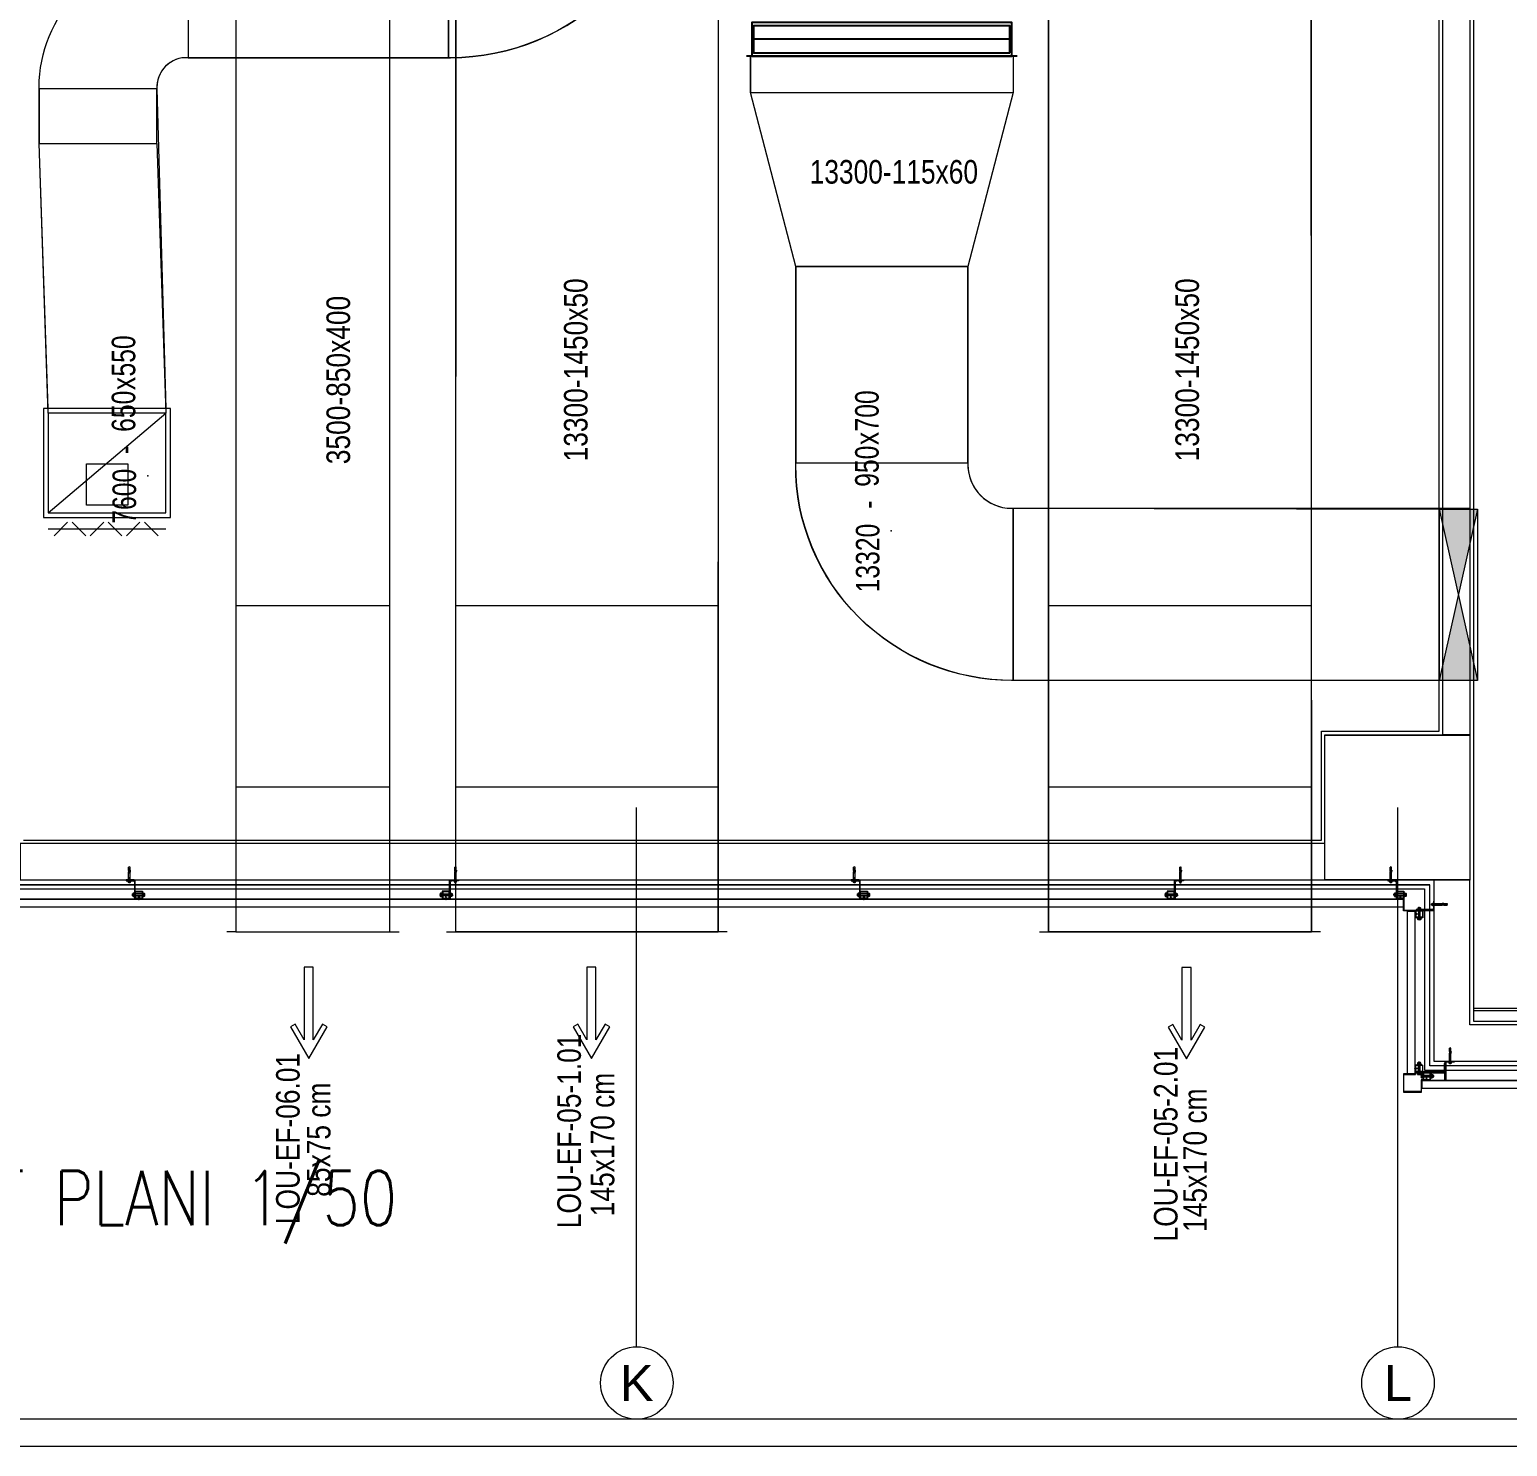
# Model space of a CAD drawing. Extents: x -3709 to 34975, y -230 to 8245.
# Drawn here: x 24681 to 25497, y 0 to 782 of the extents above; entities that cross this region are included whole.
import ezdxf
from ezdxf.enums import TextEntityAlignment as Align

# ---------------------------------------------------------------- set-up
doc = ezdxf.new("R2010")
doc.units = 0
doc.layers.get('0').update_dxf_attribs({"color": 9, "lineweight": 9})
for name, color, linetype, lineweight in [('00', 9, 'Continuous', 9), ('01', 9, 'Continuous', 9), ('06D', 9, 'Continuous', 9), ('10', 9, 'Continuous', 9), ('10A', 9, 'Continuous', 9), ('11', 9, 'Continuous', 9), ('14', 9, 'Continuous', 9), ('24', 9, 'Continuous', 9), ('33', 9, 'BATTING', 9), ('40', 9, 'Continuous', 9), ('40A', 9, 'Continuous', 9), ('E-YAZI', 7, 'Continuous', 30)]:
    doc.layers.add(name, color=color, linetype=linetype, lineweight=lineweight)
doc.styles.add('Arial', font='arial.ttf', dxfattribs={"height": 2.5})
doc.styles.add('DEBI-BLOCK', font='arial.ttf', dxfattribs={"width": 0.8})
doc.styles.add('E-YAZI', font='txttw.shx')
doc.styles.add('Y200-ARIAL', font='arial.ttf', dxfattribs={"width": 0.8})
doc.linetypes.add('BATTING', pattern='A,0.0001,-0.1,[134,ltypeshp.shx,S=0.1,R=0,X=-0.1,Y=0],-0.2,[134,ltypeshp.shx,S=0.1,R=180,X=0.1,Y=0],-0.1', length=0.4001)

# ---------------------------------------------------------------- blocks, each defined once
blk = doc.blocks.new('p-kolon-80x80-vw')
at = {"layer": '01'}
blk.add_lwpolyline([(-40, -40), (-40, 40), (40, 40), (40, -40)], close=True, dxfattribs=at)
blk = doc.blocks.new('cxvxv')
for p, q in [((-21988.4, 8560.98, 0), (-21988.4, 8560.32, 0)), ((-21988.4, 8560.32, 0), (-21986.64, 8560.32, 0)), ((-21988.4, 8555.4, 0), (-21986.64, 8555.4, 0)), ((-21988.4, 8554.74, 0), (-21988.4, 8555.4, 0)), ((-21986.86, 8561.07, 0), (-21988.18, 8561.07, 0)), ((-21986.86, 8554.65, 0), (-21988.17, 8554.65, 0)), ((-21988.02, 8561.25, 0), (-21987.03, 8561.3, 0)), ((-21988.02, 8561.25, 0), (-21988, 8561.26, 0)), ((-21988, 8561.23, 0), (-21988.02, 8561.25, 0)), ((-21988.02, 8561.13, 0), (-21987.03, 8561.19, 0)), ((-21988.02, 8561.13, 0), (-21988, 8561.14, 0)), ((-21988, 8561.11, 0), (-21988.02, 8561.13, 0)), ((-21988.02, 8560.32, 0), (-21987.02, 8560.32, 0)), ((-21988.02, 8560.28, 0), (-21988.02, 8560.32, 0)), ((-21988.02, 8560.11, 0), (-21988.02, 8555.61, 0)), ((-21988.02, 8555.44, 0), (-21988.02, 8555.4, 0)), ((-21988.02, 8555.4, 0), (-21987.02, 8555.4, 0)), ((-21988, 8561.3, 0), (-21987.94, 8561.35, 0)), ((-21988, 8561.26, 0), (-21988, 8561.3, 0)), ((-21988, 8561.14, 0), (-21988, 8561.23, 0)), ((-21988, 8561.07, 0), (-21988, 8561.11, 0)), ((-21987.96, 8560.98, 0), (-21987.96, 8560.32, 0)), ((-21987.96, 8554.74, 0), (-21987.96, 8555.4, 0)), ((-21987.54, 8561.35, 0), (-21987.94, 8561.35, 0)), ((-21987.7, 8561.05, 0), (-21987.7, 8561.08, 0)), ((-21987.7, 8561.07, 0), (-21987.7, 8561.07, 0)), ((-21987.54, 8561.35, 0), (-21987.1, 8561.35, 0)), ((-21987.03, 8561.3, 0), (-21987.1, 8561.35, 0)), ((-21987.08, 8560.64, 0), (-21987.08, 8560.98, 0)), ((-21987.08, 8560.64, 0), (-21987.08, 8560.32, 0)), ((-21987.08, 8555.08, 0), (-21987.08, 8555.4, 0)), ((-21987.08, 8555.08, 0), (-21987.08, 8554.74, 0)), ((-21987.06, 8560.32, 0), (-21987.06, 8560.28, 0)), ((-21987.06, 8555.61, 0), (-21987.06, 8560.11, 0)), ((-21987.06, 8555.4, 0), (-21987.06, 8555.44, 0)), ((-21987.05, 8561.32, 0), (-21987.03, 8561.3, 0)), ((-21987.03, 8561.3, 0), (-21987.05, 8561.28, 0)), ((-21987.03, 8561.3, 0), (-21987.05, 8561.29, 0)), ((-21987.05, 8561.28, 0), (-21987.05, 8561.2, 0)), ((-21987.05, 8561.2, 0), (-21987.03, 8561.19, 0)), ((-21987.03, 8561.19, 0), (-21987.05, 8561.17, 0)), ((-21987.05, 8561.17, 0), (-21987.05, 8561.08, 0)), ((-21987.05, 8561.08, 0), (-21987.03, 8561.07, 0)), ((-21987.02, 8560.32, 0), (-21987.02, 8560.28, 0)), ((-21987.02, 8555.61, 0), (-21987.02, 8560.11, 0)), ((-21987.02, 8555.4, 0), (-21987.02, 8555.44, 0)), ((-21986.64, 8560.32, 0), (-21986.64, 8560.98, 0)), ((-21986.64, 8555.4, 0), (-21986.64, 8554.74, 0))]:
    blk.add_line(p, q)
at = {"elevation": 0}
for points in [[(-21986.3, 8560.11), (-21988.7, 8560.11), (-21988.7, 8560.28), (-21986.3, 8560.28)], [(-21986.3, 8555.61), (-21988.7, 8555.61), (-21988.7, 8555.44), (-21986.3, 8555.44)]]:
    blk.add_lwpolyline(points, close=True, dxfattribs=at)
for points in [[(-21987.98, 8560.28), (-21987.98, 8560.32)], [(-21987.98, 8560.11), (-21987.98, 8555.61)], [(-21987.98, 8555.44), (-21987.98, 8555.4)]]:
    blk.add_lwpolyline(points, dxfattribs=at)
for centre, radius, start, end in [((-21988.18, 8560.75, 0), 0.315, 45.8497, 134.1503), ((-21988.18, 8554.97, 0), 0.315, 225.8497, 314.1503), ((-21987.52, 8559.95, 0), 1.12, 66.87008, 113.12992), ((-21987.52, 8559.95, 0), 1.12, 66.87008, 113.12992), ((-21987.52, 8555.77, 0), 1.12, 246.87008, 293.12992), ((-21987.52, 8555.77, 0), 1.12, 246.87008, 293.12992), ((-21986.86, 8560.76, 0), 0.313, 45.44896, 134.55104), ((-21986.86, 8554.96, 0), 0.313, 225.44896, 314.55104)]:
    blk.add_arc(centre, radius, start, end)
blk = doc.blocks.new('VIDA')
for p, q in [((-18072, 6523.9), (-18071.9, 6524)), ((-18071.9, 6523.8), (-18072, 6523.9)), ((-18071.9, 6524), (-18070.1, 6524.7)), ((-18069.6, 6522.9), (-18071.9, 6523.8)), ((-18069.7, 6524.9), (-18070.6, 6523.2)), ((-18070.6, 6523.2), (-18070.1, 6524.7)), ((-18070.1, 6524.7), (-18069.9, 6525.1)), ((-18069.9, 6525.1), (-18070.1, 6524.1)), ((-18070.1, 6524.1), (-18070, 6524.3)), ((-18070, 6524.3), (-18069.8, 6525.1)), ((-18069.9, 6525.1), (-18069.8, 6525.1)), ((-18069.8, 6525.1), (-18069.7, 6524.9)), ((-18069.7, 6524.9), (-18069.3, 6525)), ((-18069.6, 6522.8), (-18069.1, 6525)), ((-18068.9, 6525.3), (-18069.4, 6522.4)), ((-18069.3, 6522.4), (-18068.9, 6525.3)), ((-18069.3, 6525), (-18069.1, 6525)), ((-18069.1, 6525), (-18068.9, 6525.3)), ((-18068.9, 6525.3), (-18068.9, 6525.3)), ((-18068.9, 6525.3), (-18068.7, 6525)), ((-18068.7, 6522.8), (-18068.2, 6525)), ((-18068.7, 6525), (-18068.2, 6525)), ((-18068, 6525.3), (-18068.5, 6522.4)), ((-18068.4, 6522.4), (-18067.9, 6525.3)), ((-18068.2, 6525), (-18068, 6525.3)), ((-18067.7, 6525), (-18068.2, 6522.8)), ((-18067.9, 6525.3), (-18068, 6525.3)), ((-18067.9, 6525.3), (-18067.7, 6525)), ((-18067.7, 6522.8), (-18067.2, 6525)), ((-18067.7, 6525), (-18067.2, 6525)), ((-18067, 6525.3), (-18067.5, 6522.4)), ((-18067.4, 6522.4), (-18066.9, 6525.3)), ((-18067.2, 6525), (-18067, 6525.3)), ((-18066.7, 6525), (-18067.2, 6522.8)), ((-18066.9, 6525.3), (-18067, 6525.3)), ((-18066.9, 6525.3), (-18066.7, 6525)), ((-18066.3, 6525), (-18066.7, 6525)), ((-18066.7, 6522.8), (-18066.3, 6525)), ((-18066.1, 6525.3), (-18066.5, 6522.4)), ((-18066.5, 6522.4), (-18066, 6525.3)), ((-18066.3, 6525), (-18066.1, 6525.3)), ((-18065.8, 6525), (-18066.3, 6522.8)), ((-18066, 6525.3), (-18066.1, 6525.3)), ((-18066, 6525.3), (-18065.8, 6525)), ((-18065.8, 6522.8), (-18065.3, 6525)), ((-18065.8, 6525), (-18065.3, 6525)), ((-18065.1, 6525.3), (-18065.6, 6522.4)), ((-18065.5, 6522.4), (-18065, 6525.3)), ((-18065.3, 6525), (-18065.1, 6525.3)), ((-18064.8, 6525), (-18065.3, 6522.8)), ((-18065.1, 6525.3), (-18065, 6525.3)), ((-18065, 6525.3), (-18064.8, 6525)), ((-18064.8, 6525), (-18064.3, 6525)), ((-18064.8, 6522.8), (-18064.3, 6525)), ((-18064.1, 6525.3), (-18064.6, 6522.4)), ((-18064.5, 6522.4), (-18064, 6525.3)), ((-18064.3, 6525), (-18064.1, 6525.3)), ((-18063.8, 6525), (-18064.3, 6522.8)), ((-18064, 6525.3), (-18064.1, 6525.3)), ((-18064, 6525.3), (-18063.8, 6525)), ((-18063.8, 6522.8), (-18062, 6525)), ((-18062, 6525), (-18063.8, 6525)), ((-18063.6, 6522.4), (-18061.7, 6525.3)), ((-18061.8, 6525.3), (-18063.6, 6522.4)), ((-18061.5, 6525), (-18063.4, 6522.8)), ((-18061.7, 6525.3), (-18063.2, 6525.3)), ((-18062.6, 6522.4), (-18062.1, 6525.3)), ((-18062.4, 6525), (-18062.2, 6525.3)), ((-18061.5, 6525), (-18062.4, 6525)), ((-18061.5, 6522.8), (-18062.4, 6525)), ((-18061.9, 6525), (-18062.4, 6522.8)), ((-18062.2, 6525.3), (-18062.1, 6525.3)), ((-18062.2, 6525.3), (-18061.3, 6522.4)), ((-18062.1, 6525.3), (-18061.9, 6525)), ((-18062, 6525), (-18061.8, 6525.3)), ((-18061.9, 6525), (-18061.4, 6525)), ((-18061.9, 6522.8), (-18061.4, 6525)), ((-18061.2, 6525.3), (-18061.7, 6522.4)), ((-18061.7, 6525.3), (-18061.5, 6525)), ((-18061.6, 6522.4), (-18061.2, 6525.3)), ((-18061.4, 6525), (-18061.2, 6525.3)), ((-18061, 6525), (-18061.4, 6522.8)), ((-18061.2, 6525.3), (-18061, 6525)), ((-18061.2, 6525.3), (-18061.2, 6525.3)), ((-18061, 6525), (-18060.5, 6525)), ((-18060.9, 6522.8), (-18060.5, 6525)), ((-18060.7, 6522.4), (-18060.2, 6525.3)), ((-18060.3, 6525.3), (-18060.7, 6522.4)), ((-18060.5, 6525), (-18060.3, 6525.3)), ((-18060, 6525), (-18060.5, 6522.8)), ((-18060.3, 6525.3), (-18060.2, 6525.3)), ((-18060.2, 6525.3), (-18060, 6525)), ((-18060, 6525), (-18059.5, 6525)), ((-18060, 6522.8), (-18059.5, 6525)), ((-18059.3, 6525.3), (-18059.8, 6522.4)), ((-18059.7, 6522.4), (-18059.2, 6525.3)), ((-18059.5, 6525), (-18059.3, 6525.3)), ((-18059.2, 6524), (-18059.5, 6522.8)), ((-18059.3, 6525.3), (-18059.2, 6525.3)), ((-18058.1, 6526.6), (-18059.2, 6526.6)), ((-18059.2, 6521.2), (-18059.2, 6526.6)), ((-18069.6, 6522.8), (-18069.6, 6522.9)), ((-18069.4, 6522.4), (-18069.6, 6522.8)), ((-18069.3, 6522.4), (-18069.4, 6522.4)), ((-18069.1, 6522.8), (-18069.3, 6522.4)), ((-18068.7, 6522.8), (-18069.1, 6522.8)), ((-18068.5, 6522.4), (-18068.7, 6522.8)), ((-18068.4, 6522.4), (-18068.5, 6522.4)), ((-18068.2, 6522.8), (-18068.4, 6522.4)), ((-18068.2, 6522.8), (-18068.4, 6522.4)), ((-18067.7, 6522.8), (-18068.2, 6522.8)), ((-18067.5, 6522.4), (-18067.7, 6522.8)), ((-18067.4, 6522.4), (-18067.5, 6522.4)), ((-18067.2, 6522.8), (-18067.4, 6522.4)), ((-18067.2, 6522.8), (-18067.4, 6522.4)), ((-18066.7, 6522.8), (-18067.2, 6522.8)), ((-18066.5, 6522.4), (-18066.7, 6522.8)), ((-18066.3, 6522.8), (-18066.5, 6522.4)), ((-18066.3, 6522.8), (-18066.5, 6522.4)), ((-18066.5, 6522.4), (-18066.5, 6522.4)), ((-18066.3, 6522.8), (-18065.8, 6522.8)), ((-18065.6, 6522.4), (-18065.8, 6522.8)), ((-18065.5, 6522.4), (-18065.6, 6522.4)), ((-18065.3, 6522.8), (-18065.5, 6522.4)), ((-18065.3, 6522.8), (-18065.5, 6522.4)), ((-18064.8, 6522.8), (-18065.3, 6522.8)), ((-18064.6, 6522.4), (-18064.8, 6522.8)), ((-18064.5, 6522.4), (-18064.6, 6522.4)), ((-18064.3, 6522.8), (-18064.5, 6522.4)), ((-18064.3, 6522.8), (-18064.5, 6522.4)), ((-18063.8, 6522.8), (-18064.3, 6522.8)), ((-18063.6, 6522.4), (-18063.8, 6522.8)), ((-18062, 6522.8), (-18063.6, 6522.4)), ((-18062, 6522.8), (-18063.6, 6522.4)), ((-18063.6, 6522.4), (-18063.6, 6522.4)), ((-18063.4, 6522.8), (-18061.5, 6522.8)), ((-18062.7, 6522.4), (-18061.5, 6522.8)), ((-18062.4, 6522.8), (-18062.6, 6522.4)), ((-18062.4, 6522.8), (-18062.6, 6522.4)), ((-18062.6, 6522.4), (-18061.3, 6522.4)), ((-18061.9, 6522.8), (-18062.4, 6522.8)), ((-18061.7, 6522.4), (-18061.9, 6522.8)), ((-18061.6, 6522.4), (-18061.7, 6522.4)), ((-18061.4, 6522.8), (-18061.6, 6522.4)), ((-18061.4, 6522.8), (-18061.6, 6522.4)), ((-18060.9, 6522.8), (-18061.4, 6522.8)), ((-18060.7, 6522.4), (-18060.9, 6522.8)), ((-18060.5, 6522.8), (-18060.7, 6522.4)), ((-18060.5, 6522.8), (-18060.7, 6522.4)), ((-18060.7, 6522.4), (-18060.7, 6522.4)), ((-18060.5, 6522.8), (-18060, 6522.8)), ((-18059.8, 6522.4), (-18060, 6522.8)), ((-18059.7, 6522.4), (-18059.8, 6522.4)), ((-18059.5, 6522.8), (-18059.7, 6522.4)), ((-18059.5, 6522.8), (-18059.7, 6522.4)), ((-18059.5, 6522.8), (-18059.2, 6522.8)), ((-18058.1, 6521.2), (-18059.2, 6521.2))]:
    blk.add_line(p, q)
for points in [[(-18068.7, 6525), (-18069.1, 6522.8)], [(-18057.2, 6524.3), (-18057.5, 6524), (-18057.5, 6523.8), (-18057.2, 6523.5)]]:
    blk.add_lwpolyline(points)
for centre, start, end in [((-18062.4, 6523.6), 7.50951, 35.24269), ((-18062.4, 6524.2), 324.75731, 352.49049)]:
    blk.add_arc(centre, 5.21, start, end)
blk = doc.blocks.new('çelik dübel')
at = {"ltscale": 7}
for p, q in [((-87.2, -2), (-85, 2)), ((-85, -6), (-85, 2)), ((-68, 2), (-85, 2)), ((-75, -6), (-75, 2)), ((-70, -6), (-70, 2)), ((-68, 3), (-58, 2)), ((-68, -7), (-68, 3)), ((-58, -6), (-58, 2)), ((-8.5, 2), (-58, 2)), ((-53, 1.5), (-58, 1.5)), ((-53, -6), (-53, 2)), ((-25, -6), (-25, 2)), ((-25, -6), (-23.9, 2)), ((-23, -6), (-21.9, 2)), ((-21, -6), (-19.9, 2)), ((-19, -6), (-17.9, 2)), ((-17, -6), (-15.9, 2)), ((-85, -6), (-87.2, -2)), ((-68, -6), (-85, -6)), ((-68, -7), (-58, -6)), ((-53, -5.5), (-58, -5.5)), ((-8.5, -6), (-58, -6))]:
    blk.add_line(p, q, dxfattribs=at)
for p, q in [((-15, -6), (-13.9, 2)), ((-13, -6), (-11.9, 2)), ((-11, -6), (-10, 1.1)), ((-10, -9), (-10, 5)), ((-9, 5), (-10, 5)), ((-10, 3), (-10, 5)), ((-9, -9), (-9, 5)), ((-8.5, 2), (-8.5, 3)), ((-8.5, -4), (-8.5, 0)), ((-5, 4), (-7.5, 4)), ((-5, 1), (-7.5, 1)), ((-4, 2), (-4, 3)), ((-1, 2), (-4, 2)), ((-4, -4), (-4, 0)), ((-3, -6), (-1.9, 2)), ((-1, -6), (0, 1.1)), ((0, -5), (0, 1)), ((-10, -7), (-10, -9.1)), ((-9, -9), (-10, -9)), ((-8.5, -6), (-8.5, -7)), ((-5, -5), (-7.5, -5)), ((-5, -8), (-7.5, -8)), ((-4, -6), (-4, -7)), ((-1, -6), (-4, -6))]:
    blk.add_line(p, q)
for points in [[(-68, 0.6), (-67.4, 0.4), (-67, 0.1), (-66.6, -0.3), (-66.2, -0.8), (-65.9, -1.3), (-65.7, -1.9), (-65.4, -2.3), (-65.2, -2.8), (-65, -3.1), (-64.8, -3.3), (-64.6, -3.5), (-64.4, -3.6), (-64.2, -3.5), (-63.9, -3.5), (-63.7, -3.3), (-63.5, -3.1), (-63.2, -2.9), (-62.9, -2.6), (-62.7, -2.3), (-62.4, -2), (-62.1, -1.7), (-61.9, -1.4), (-61.6, -1.1), (-61.4, -0.9), (-61.2, -0.7), (-61, -0.6), (-60.8, -0.5), (-60.6, -0.5), (-60.4, -0.5), (-60.3, -0.7), (-60.1, -0.9), (-59.9, -1.1), (-59.8, -1.5), (-59.6, -1.9), (-59.4, -2.3), (-59.2, -2.7), (-58.9, -3), (-58.7, -3.3), (-58.4, -3.5), (-58, -3.5)], [(-68, -0.5), (-68, -0.5), (-67.9, -0.5), (-67.9, -0.5), (-67.8, -0.5), (-67.8, -0.6), (-67.7, -0.6), (-67.7, -0.6), (-67.6, -0.7), (-67.6, -0.7), (-67.6, -0.8), (-67.5, -0.8), (-67.5, -0.8), (-67.5, -0.9), (-67.4, -0.9), (-67.4, -0.9), (-67.3, -1), (-67.3, -1), (-67.3, -1.1), (-67.2, -1.1), (-67.2, -1.2), (-67.2, -1.2), (-67.1, -1.3), (-67.1, -1.3), (-67.1, -1.4), (-67, -1.4), (-67, -1.5), (-67, -1.5), (-66.9, -1.6), (-66.9, -1.6), (-66.9, -1.7), (-66.9, -1.7), (-66.8, -1.8), (-66.8, -1.9), (-66.8, -1.9), (-66.7, -2), (-66.7, -2), (-66.7, -2.1), (-66.6, -2.2), (-66.6, -2.2), (-66.6, -2.3), (-66.6, -2.3), (-66.5, -2.4), (-66.5, -2.5), (-66.5, -2.5), (-66.4, -2.6), (-66.4, -2.7), (-66.4, -2.7), (-66.3, -2.8), (-66.3, -2.8), (-66.3, -2.9), (-66.3, -3), (-66.2, -3), (-66.2, -3.1), (-66.2, -3.1), (-66.1, -3.2), (-66.1, -3.2), (-66.1, -3.3), (-66, -3.4), (-66, -3.4), (-66, -3.5), (-65.9, -3.5), (-65.9, -3.6), (-65.9, -3.6), (-65.8, -3.7), (-65.8, -3.7), (-65.7, -3.8), (-65.7, -3.8), (-65.7, -3.9), (-65.6, -3.9), (-65.6, -4), (-65.5, -4), (-65.5, -4.1), (-65.4, -4.1), (-65.4, -4.1), (-65.3, -4.2), (-65.3, -4.2), (-65.2, -4.3), (-65.2, -4.3), (-65.1, -4.3), (-65, -4.4), (-65, -4.4), (-64.9, -4.4), (-64.9, -4.4), (-64.8, -4.5), (-64.7, -4.5), (-64.7, -4.5), (-64.6, -4.5), (-64.5, -4.5), (-64.5, -4.5), (-64.4, -4.5), (-64.3, -4.5), (-64.3, -4.5), (-64.2, -4.5), (-64.1, -4.5), (-64.1, -4.5), (-64, -4.5), (-64, -4.5), (-63.9, -4.5), (-63.8, -4.5), (-63.8, -4.5), (-63.7, -4.4), (-63.7, -4.4), (-63.6, -4.4), (-63.6, -4.4), (-63.5, -4.4), (-63.4, -4.3), (-63.4, -4.3), (-63.3, -4.3), (-63.3, -4.3), (-63.3, -4.2), (-63.2, -4.2), (-63.2, -4.2), (-63.1, -4.1), (-63.1, -4.1), (-63, -4.1), (-63, -4), (-62.9, -4), (-62.9, -4), (-62.9, -3.9), (-62.8, -3.9), (-62.8, -3.9), (-62.7, -3.8), (-62.7, -3.8), (-62.7, -3.8), (-62.6, -3.7), (-62.6, -3.7), (-62.5, -3.6), (-62.5, -3.6), (-62.5, -3.6), (-62.4, -3.5), (-62.4, -3.5), (-62.4, -3.5), (-62.3, -3.4), (-62.3, -3.4), (-62.2, -3.3), (-62.2, -3.3), (-62.2, -3.3), (-62.1, -3.2), (-62.1, -3.2), (-62.1, -3.1), (-62, -3.1), (-62, -3.1), (-62, -3), (-61.9, -3), (-61.9, -2.9), (-61.9, -2.9), (-61.8, -2.9), (-61.8, -2.8), (-61.7, -2.8), (-61.7, -2.7), (-61.7, -2.7), (-61.6, -2.6), (-61.6, -2.6), (-61.6, -2.6), (-61.5, -2.5), (-61.5, -2.5), (-61.5, -2.5), (-61.4, -2.4), (-61.4, -2.4), (-61.4, -2.3), (-61.3, -2.3), (-61.3, -2.3), (-61.3, -2.2), (-61.3, -2.2), (-61.2, -2.2), (-61.2, -2.1), (-61.2, -2.1), (-61.1, -2), (-61.1, -2), (-61.1, -2), (-61, -1.9), (-61, -1.9), (-61, -1.9), (-61, -1.9), (-60.9, -1.8), (-60.9, -1.8), (-60.9, -1.8), (-60.9, -1.8), (-60.9, -1.8), (-60.9, -1.7), (-60.8, -1.7), (-60.8, -1.7), (-60.8, -1.7), (-60.8, -1.7), (-60.8, -1.7), (-60.8, -1.8), (-60.7, -1.8), (-60.7, -1.8), (-60.7, -1.8), (-60.7, -1.9), (-60.7, -1.9), (-60.7, -1.9), (-60.6, -2), (-60.6, -2), (-60.6, -2.1), (-60.6, -2.1), (-60.6, -2.1), (-60.5, -2.2), (-60.5, -2.2), (-60.5, -2.3), (-60.5, -2.3), (-60.4, -2.4), (-60.4, -2.5), (-60.4, -2.5), (-60.4, -2.6), (-60.3, -2.6), (-60.3, -2.7), (-60.3, -2.7), (-60.3, -2.8), (-60.2, -2.8), (-60.2, -2.9), (-60.2, -3), (-60.1, -3), (-60.1, -3.1), (-60.1, -3.1), (-60, -3.2), (-60, -3.2), (-59.9, -3.3), (-59.9, -3.4), (-59.9, -3.4), (-59.8, -3.5), (-59.8, -3.5), (-59.7, -3.6), (-59.7, -3.6), (-59.6, -3.7), (-59.6, -3.8), (-59.5, -3.8), (-59.5, -3.9), (-59.4, -3.9), (-59.3, -4), (-59.3, -4), (-59.2, -4.1), (-59.1, -4.2), (-59, -4.2), (-58.9, -4.3), (-58.8, -4.3), (-58.6, -4.4), (-58.4, -4.4), (-58.2, -4.5), (-58, -4.5)]]:
    blk.add_lwpolyline(points)
for centre, start, end in [((-7.5, 3), 90, 180), ((-7.5, 2), 180, 270), ((-7.5, 0), 90, 180), ((-5, 3), 0, 90), ((-5, 2), 270, 0), ((-5, 0), 0, 90), ((-1, 1), 0, 90), ((-7.5, -4), 180, 270), ((-7.5, -6), 90, 180), ((-7.5, -7), 180, 270), ((-5, -4), 270, 0), ((-5, -6), 0, 90), ((-5, -7), 270, 0), ((-1, -5), 270, 0)]:
    blk.add_arc(centre, 1, start, end)
blk = doc.blocks.new('kjdol')
at = {"elevation": -249.79}
for points in [[(77397.97, 60089.9), (77397.97, 60085.9), (77393.97, 60085.9), (77393.97, 60089.9)], [(77397.77, 60089.7), (77397.77, 60086.1), (77394.17, 60086.1), (77394.17, 60089.7)]]:
    blk.add_lwpolyline(points, close=True, dxfattribs=at)
at = {"ltscale": 10, "elevation": -278.89}
blk.add_lwpolyline([(77394.12, 60089.89), (77403.28, 60089.89, 0.460237), (77404.18, 60090.79), (77404.18, 60094.89), (77403.78, 60094.89), (77403.78, 60091.29, -0.414214), (77402.78, 60090.29), (77394.12, 60090.29)], format="xyb", close=True, dxfattribs=at)
blk.add_blockref('cxvxv', (99383.5, 51530.11, -249.79))
at = {"extrusion": (0, 0, -1), "xscale": 0.1000000000058208, "yscale": 0.1000000000058208, "zscale": -0.0999999999999091}
blk.add_blockref('çelik dübel', (-77402.74, 60093.36, 459.25), dxfattribs=at)
at = {"xscale": 0.1000000000058208, "yscale": 0.1000000000058208, "zscale": 0.1000000000058208, "rotation": 180}
blk.add_blockref('VIDA', (75587.75, 60740.29, -249.79), dxfattribs=at)
blk = doc.blocks.new('cephekompozit2.kat')
at = {"layer": '10'}
for points in [[(2339.7, 25864.22), (2355, 25864.22, 0.460237), (2355.9, 25865.12), (2355.9, 25869.22), (2355.5, 25869.22), (2355.5, 25865.62, -0.414214), (2354.5, 25864.62), (2339.7, 25864.62)], [(2355.9, 25860.02), (2355.9, 25869.62, -0.460237), (2356.8, 25870.52), (2360.9, 25870.52), (2360.9, 25870.12), (2357.3, 25870.12, 0.414214), (2356.3, 25869.12), (2356.3, 25860.02)]]:
    blk.add_lwpolyline(points, format="xyb", close=True, dxfattribs=at)
for points in [[(2343.5, 25868.42), (2343.5, 25864.82), (2339.9, 25864.82), (2339.9, 25868.42)], [(2347.91, 25864.22), (2343.91, 25864.22), (2343.91, 25860.22), (2347.91, 25860.22)], [(2347.71, 25864.02), (2344.11, 25864.02), (2344.11, 25860.42), (2347.71, 25860.42)]]:
    blk.add_lwpolyline(points, close=True, dxfattribs=at)
at = {"layer": '10A'}
for points in [[(2332.85, 25955.52), (683.25, 25955.52), (683.25, 25960.02), (2332.85, 25960.02), (2332.85, 25955.52)], [(2335, 25953.27), (2335, 25863.77), (2339.5, 25863.77), (2339.5, 25953.27), (2335, 25953.27)], [(2333.2, 25863.32), (2339.7, 25863.32), (2339.7, 25868.62), (2339.5, 25868.62), (2339.5, 25863.52), (2333, 25863.52), (2333, 25853.52), (2343, 25853.52), (2343, 25860.02), (2347.91, 25860.02), (2347.91, 25860.22), (2342.8, 25860.22), (2342.8, 25853.72), (2333.2, 25853.72), (2333.2, 25863.32)]]:
    blk.add_lwpolyline(points, dxfattribs=at)
at = {"layer": '10A', "elevation": 29.1}
blk.add_lwpolyline([(2334.07, 25953.52), (2333.1, 25953.52), (2333.1, 25960.02), (2329.3, 25960.02), (2329.3, 25960.32), (2333.3, 25960.32), (2333.3, 25953.77), (2334.27, 25953.77), (2334.27, 25953.77), (2339.8, 25953.77), (2339.8, 25949.77), (2339.5, 25949.77), (2339.5, 25953.52), (2334.07, 25953.52), (2334.07, 25953.52)], dxfattribs=at)
at = {"layer": '10A'}
blk.add_lwpolyline([(3171.72, 25855.52), (2343.25, 25855.52), (2343.25, 25860.02), (3171.72, 25860.02)], close=True, dxfattribs=at)
at = {"layer": '33', "ltscale": 0.2}
blk.add_lwpolyline([(3171.67, 25868.02), (2347.5, 25868.02), (2347.5, 25967.81), (687.5, 25967.81), (687.5, 27013.02), (687.37, 29553.02), (2347.5, 29553.02), (2347.5, 29653.02), (3181.67, 29653.02)], dxfattribs=at)
at = {"layer": '10', "rotation": 90}
for p in [(61723.2, -51433.65, 249.79), (62123.2, -51433.65, 249.79), (62419.19, -51433.65, 307.99)]:
    blk.add_blockref('kjdol', p, dxfattribs=at)
at = {"layer": '10', "xscale": -1}
for name, p, rotation in [('kjdol', (-58283.2, -51433.65, 249.79), 270), ('kjdol', (-57883.2, -51433.65, 249.79), 270), ('cxvxv', (-6201.28, 47853.97, 0), 269.9725710339926)]:
    blk.add_blockref(name, p, dxfattribs=dict(at, rotation=rotation))
at = {"layer": '10'}
for name, p in [('kjdol', (-75054.18, -34136.13, 278.89)), ('cxvxv', (24329.23, 17308.62, 0))]:
    blk.add_blockref(name, p, dxfattribs=at)
at = {"layer": '10', "extrusion": (0, 0, -1), "xscale": 0.1000000000058208, "yscale": 0.1000000000058208, "zscale": -0.0999999999999091, "rotation": 270}
blk.add_blockref('çelik dübel', (-2358.63, 25869.12), dxfattribs=at)
at = {"layer": '10', "yscale": 0.1000000000058208}
for p, xscale, zscale, rotation in [((533.58, 26519.01), 0.1000000000058208, 0.1000000000058208, 180), ((2997.25, 24053.79), -0.1000000000058208, 0.1000000000021828, 89.97257103399262)]:
    blk.add_blockref('VIDA', p, dxfattribs=dict(at, xscale=xscale, zscale=zscale, rotation=rotation))
blk = doc.blocks.new('0_aks')
at = {"linetype": 'Continuous'}
blk.add_circle((0, 0), 2, dxfattribs=at)
at = {"style": 'Arial'}
blk.add_attdef('AKS', text='', height=2, dxfattribs=at).set_placement((0, 0), align=Align.MIDDLE_CENTER)
blk = doc.blocks.new('p-aks_vw')
at = {"layer": '24', "ltscale": 2}
for points in [[(3620, 40), (3620, -257.5)], [(4040, 40), (4040, -257.5)]]:
    blk.add_lwpolyline(points, dxfattribs=at)
at = {"layer": '24', "xscale": 10, "yscale": 10, "zscale": 10}
for p, values in [((3620.29, -277.5), {'AKS': 'K'}), ((4040.29, -277.5), {'AKS': 'L'})]:
    blk.add_blockref('0_aks', p, dxfattribs=at).add_auto_attribs(values)
blk = doc.blocks.new('DEBI001')
at = {"extrusion": (-1, 0, 2e-16)}
blk.add_point((0, 0), dxfattribs=at)
at = {"style": 'DEBI-BLOCK', "width": 0.75, "flags": 8}
for tag, p in [('DEBI', (0.3, 0.2)), ('-', (1.277, 0.2))]:
    blk.add_attdef(tag, text='', height=1, dxfattribs=at).set_placement(p, align=Align.BOTTOM_RIGHT)
blk.add_attdef('KESITX', text='', height=1, dxfattribs=at).set_placement((3.614, 1.533), align=Align.TOP_RIGHT)
at = {"style": 'DEBI-BLOCK', "width": 0.8, "flags": 8}
blk.add_attdef('X', text='', height=1, dxfattribs=at).set_placement((3.918, 1.533), align=Align.TOP_CENTER)
at = {"style": 'DEBI-BLOCK', "width": 0.75, "flags": 8}
blk.add_attdef('KESITY', text='', height=1, dxfattribs=at).set_placement((4.213, 1.533), align=Align.TOP_LEFT)
at = {"style": 'DEBI-BLOCK', "width": 0.75, "flags": 9}
blk.add_attdef('ID', text='', height=0.3, dxfattribs=at).set_placement((0, 0), align=Align.MIDDLE)
blk = doc.blocks.new('p-2.mekanik_cihaz')
h = blk.add_hatch(color=256)
h.paths.add_polyline_path([(4073.56, -3382.75), (4084.12, -3335.5), (4063, -3335.5)])
h.paths.add_polyline_path([(4063, -3430), (4084.11, -3430), (4073.56, -3382.75)])
at = {"lineweight": -3}
for p, q in [((3827.2, -3076.3), (3683.8, -3076.3)), ((3830.2, -3085.6), (3680.8, -3085.6))]:
    blk.add_line(p, q, dxfattribs=at)
at = {"ltscale": 10}
for p, q in [((3683, -3085.6), (3683, -3105.6)), ((3828, -3085.6), (3828, -3105.6)), ((3683, -3105.6), (3828, -3105.6)), ((3708, -3201.6), (3683, -3105.6)), ((3828, -3105.6), (3803, -3201.6)), ((3708, -3201.6), (3803, -3201.6)), ((3298.78, -3350.21), (3306.28, -3342.71)), ((3308.76, -3342.71), (3316.26, -3350.21)), ((3326.23, -3342.71), (3318.73, -3350.21)), ((3336.21, -3350.21), (3328.71, -3342.71)), ((3346.18, -3342.71), (3338.68, -3350.21)), ((3356.15, -3350.21), (3348.65, -3342.71)), ((3360.54, -3346.46), (3295.54, -3346.46)), ((3399.1, -3388.66), (3484.1, -3388.66)), ((3520.3, -3388.71), (3665.3, -3388.71)), ((3847.52, -3388.71), (3992.52, -3388.71)), ((3399.1, -3488.66), (3484.1, -3488.66)), ((3520.3, -3488.71), (3665.26, -3488.71)), ((3847.52, -3488.71), (3992.52, -3488.71))]:
    blk.add_line(p, q, dxfattribs=at)
for p, q in [((3295.54, -3337.5), (3360.54, -3282.5)), ((4084.12, -3335.5), (4063, -3430)), ((4063, -3335.5), (4084.11, -3430)), ((3399.1, -3568.63), (3394.1, -3568.63)), ((3484.1, -3568.63), (3489.1, -3568.63)), ((3515.23, -3568.64), (3520.23, -3568.64)), ((3670.23, -3568.64), (3665.23, -3568.64)), ((3842.52, -3568.64), (3847.52, -3568.64)), ((3997.52, -3568.64), (3992.52, -3568.64))]:
    blk.add_line(p, q)
for points in [[(3847.52, -2308.73), (3847.52, -3568.64), (3992.52, -3568.64), (3992.52, -2308.73)], [(3665.23, -3568.64), (3665.7, -2343.57), (3520.7, -2343.57), (3520.23, -3568.64)], [(3399.1, -2592.86), (3399.1, -3568.63), (3484.1, -3568.63), (3484.1, -2592.86)], [(3446.82, -3619.56), (3441.82, -3628.22), (3441.82, -3588.22), (3436.82, -3588.22), (3436.82, -3628.22), (3431.82, -3619.56), (3429.22, -3621.06), (3439.32, -3638.55), (3449.41, -3621.06)], [(3602.76, -3619.56), (3597.76, -3628.22), (3597.76, -3588.22), (3592.76, -3588.22), (3592.76, -3628.22), (3587.76, -3619.56), (3585.17, -3621.06), (3595.26, -3638.55), (3605.36, -3621.06)], [(3931.11, -3619.68), (3926.11, -3628.34), (3926.11, -3588.34), (3921.11, -3588.34), (3921.11, -3628.34), (3916.11, -3619.68), (3913.51, -3621.18), (3923.61, -3638.67), (3933.71, -3621.18)]]:
    blk.add_lwpolyline(points, close=True, dxfattribs=at)
for points in [[(3542.5, -2960.45), (3542.5, -2961.45, -0.414214), (3517.5, -2986.45), (3516.5, -2986.45), (3516.5, -3086.45), (3517.5, -3086.45, 0.414214), (3642.5, -2961.45), (3642.5, -2960.45)], [(3372.79, -3086.45), (3371.79, -3086.45, 0.414214), (3355.54, -3102.7), (3355.54, -3103.7), (3290.54, -3103.7), (3290.54, -3102.7, -0.414214), (3363.79, -3029.45), (3372.79, -3029.45)], [(3803, -3310), (3803, -3311, 0.414214), (3827, -3335), (3828, -3335), (3828, -3430), (3827, -3430, -0.414214), (3708, -3311), (3708, -3310)]]:
    blk.add_lwpolyline(points, format="xyb", close=True)
for points in [[(3516.5, -2986.45), (3372.79, -2986.45), (3372.79, -3086.45), (3516.5, -3086.45)], [(3355.54, -3133.7), (3355.54, -3103.7), (3290.54, -3103.7), (3290.54, -3133.7)], [(3355.54, -3133.7), (3360.54, -3282.5), (3295.54, -3282.5), (3290.54, -3133.7)], [(3803, -3310), (3803, -3201.6), (3708, -3201.6), (3708, -3310)], [(3293.04, -3340), (3363.04, -3340), (3363.04, -3280), (3293.04, -3280)], [(3295.54, -3337.5), (3360.54, -3337.5), (3360.54, -3282.5), (3295.54, -3282.5)], [(3316.6, -3333.36), (3316.6, -3310.47), (3339.49, -3310.47), (3339.49, -3333.36)], [(4063, -3335.5), (4084.12, -3335.5), (4084.11, -3430), (4063, -3430)]]:
    blk.add_lwpolyline(points, close=True)
at = {"lineweight": -3}
for points in [[(3827.2, -3085.6), (3827.2, -3067.1), (3683.7, -3067.1), (3683.7, -3085.6), (3827.2, -3085.6)], [(3826.2, -3083.7), (3826.2, -3068.9), (3684.7, -3068.9), (3684.7, -3083.7), (3826.2, -3083.7)]]:
    blk.add_lwpolyline(points, close=True, dxfattribs=at)
for points in [[(4080, -3430), (3828, -3430), (3828, -3335)], [(3828, -3335), (4080, -3335)]]:
    blk.add_lwpolyline(points)
at = {"layer": '40'}
for points in [[(2581.99, -1450.5), (2582.09, -2449.86, 0.41678), (2695.09, -2563.86), (3370.1, -2563.86, -0.424277), (3399.1, -2591.86), (3399.1, -3568.63), (3484.1, -3568.63), (3484.1, -2592.86, 0.41678), (3371.1, -2478.86), (2696.09, -2478.86, -0.434413), (2667.09, -2449.86), (2667.09, -1440)], [(3827.2, -3069.6), (3827.2, -3085.6), (3828, -3085.6), (3828, -3105.6), (3803, -3201.6), (3803, -3310, 0.42588), (3827, -3335), (4063, -3335.5), (4063, -3430), (3828, -3430, -0.196751), (3742.85, -3395.15, -0.20324), (3708, -3311), (3708, -3201.6), (3683, -3105.6), (3683, -3085.6), (3683.7, -3085.6), (3683.7, -3069.6)], [(3642.5, -2960.45, -0.416536), (3517.5, -3086.45), (3372.79, -3086.45, 0.448172), (3355.54, -3103.7), (3360.54, -3280), (3295.54, -3280), (3290.54, -3133.7), (3290.54, -3102.7, -0.414214), (3363.79, -3029.45)]]:
    blk.add_lwpolyline(points, format="xyb", dxfattribs=at)
blk.add_lwpolyline([(3724.65, -1959.91), (3935.29, -2170.55, -0.174546), (3991.57, -2288.6), (3992.52, -3568.64), (3847.52, -3568.64), (3847.52, -2308.73, 0.204199), (3828, -2268.33), (3576.44, -2016.76, -0.201572), (3519.2, -1878.58)], format="xyb", close=True, dxfattribs=at)
blk.add_lwpolyline([(3665.23, -3568.64), (3520.52, -3568.64), (3520.52, -2811.22), (3665.23, -2811.22)], close=True, dxfattribs=at)
ref = blk.add_blockref('DEBI001', (3350.52, -3317.11), dxfattribs=dict(xscale=13, yscale=13, zscale=13, rotation=90))
ref.add_attrib('-', '-', dxfattribs={"height": 13, "rotation": 90, "style": 'DEBI-BLOCK', "width": 0.75, "flags": 8}).set_placement((3347.92, -3300.5), align=Align.BOTTOM_RIGHT)
ref.add_attrib('KESITY', '550', dxfattribs={"height": 13, "rotation": 90, "style": 'DEBI-BLOCK', "width": 0.75, "flags": 8}).set_placement((3330.59, -3262.33), align=Align.TOP_LEFT)
ref.add_attrib('X', 'x', dxfattribs={"height": 13, "rotation": 90, "style": 'DEBI-BLOCK', "width": 0.8, "flags": 8}).set_placement((3330.59, -3266.17), align=Align.TOP_CENTER)
ref.add_attrib('DEBI', '7600', dxfattribs={"height": 13, "rotation": 90, "style": 'DEBI-BLOCK', "width": 0.75, "flags": 8}).set_placement((3347.92, -3313.21), align=Align.BOTTOM_RIGHT)
ref.add_attrib('KESITX', '650', dxfattribs={"height": 13, "rotation": 90, "style": 'DEBI-BLOCK', "width": 0.75, "flags": 8}).set_placement((3330.59, -3270.12), align=Align.TOP_RIGHT)
ref = blk.add_blockref('DEBI001', (3760.68, -3347.42), dxfattribs=dict(xscale=13, yscale=13, zscale=13, rotation=90))
ref.add_attrib('-', '-', dxfattribs={"height": 13, "rotation": 90, "style": 'DEBI-BLOCK', "width": 0.75, "flags": 8}).set_placement((3758.08, -3330.82), align=Align.BOTTOM_RIGHT)
ref.add_attrib('KESITY', '700', dxfattribs={"height": 13, "rotation": 90, "style": 'DEBI-BLOCK', "width": 0.75, "flags": 8}).set_placement((3740.75, -3292.65), align=Align.TOP_LEFT)
ref.add_attrib('X', 'x', dxfattribs={"height": 13, "rotation": 90, "style": 'DEBI-BLOCK', "width": 0.8, "flags": 8}).set_placement((3740.75, -3296.49), align=Align.TOP_CENTER)
ref.add_attrib('DEBI', '13320', dxfattribs={"height": 13, "rotation": 90, "style": 'DEBI-BLOCK', "width": 0.75, "flags": 8}).set_placement((3758.08, -3343.52), align=Align.BOTTOM_RIGHT)
ref.add_attrib('KESITX', '950', dxfattribs={"height": 13, "rotation": 90, "style": 'DEBI-BLOCK', "width": 0.75, "flags": 8}).set_placement((3740.75, -3300.44), align=Align.TOP_RIGHT)
at = {"style": 'Y200-ARIAL', "width": 0.8}
blk.add_text('13300-115x60 ', height=13, dxfattribs=at).set_placement((3715.69, -3155.9))
for s, p in [('13300-1450x50', (3593.12, -3309.14)), ('13300-1450x50', (3930.48, -3309.14)), ('3500-850x400', (3462.08, -3310.69)), ('LOU-EF-05-1.01', (3589.46, -3732.13)), ('LOU-EF-06.01', (3434.27, -3729.88)), ('LOU-EF-05-2.01', (3918.65, -3739.43)), ('85x75 cm', (3451.3, -3714.77)), ('145x170 cm', (3607.92, -3725.52)), ('145x170 cm', (3934.8, -3734.18))]:
    blk.add_text(s, height=13, rotation=90, dxfattribs=at).set_placement(p)

msp = doc.modelspace()

# ---------------------------------------------------------------- linework, layer by layer
at = {"layer": '00'}
for points in [[(25475.84, 1012.5), (25475.84, 392.5), (25460.84, 392.5), (25460.84, 1012.5)], [(25395.84, 332.5), (24675.84, 332.5), (24675.84, 312.5), (25395.84, 312.5)], [(25475.84, 232.5), (25475.84, 312.5), (25455.84, 312.5), (25455.84, 212.5), (26295.84, 212.5), (26295.84, 232.5)]]:
    msp.add_lwpolyline(points, close=True, dxfattribs=at)
at = {"layer": '06D', "elevation": 29.1}
msp.add_lwpolyline([(26297.31, 3997.5), (25450.84, 3997.5), (25450.84, 3897.5), (23790.84, 3897.5), (23790.84, 307.5), (25450.84, 307.5), (25450.84, 207.5), (26295.54, 207.5)], dxfattribs=at)
at = {"layer": '11', "elevation": -29.1}
msp.add_lwpolyline([(25477.84, 241.5), (25477.84, 240.5), (26297.81, 240.5), (26297.81, 241.5)], close=True, dxfattribs=at)
at = {"layer": '14'}
for points in [[(26297.84, 3992.5), (26297.84, 3970.5), (25477.84, 3970.5), (25477.84, 234.5), (26297.84, 234.5), (26297.84, 212.5)], [(24677.84, 334.5), (25393.84, 334.5), (25393.84, 394.5), (25458.84, 394.5), (25458.84, 1010.5)]]:
    msp.add_lwpolyline(points, dxfattribs=at)
at = {"layer": '40A'}
for points in [[(27980, 0), (20985, 0), (20985, 4205), (27980, 4205)], [(21065, 4190), (27440.06, 4190), (27440.06, 15), (21065, 15)]]:
    msp.add_lwpolyline(points, close=True, dxfattribs=at)

# ---------------------------------------------------------------- block references
for name, p in [('cephekompozit2.kat', (23106.14, -25658.02)), ('cephekompozit2.kat', (23106.14, -25658.12)), ('p-kolon-80x80-vw', (25435.84, 352.5)), ('p-kolon-80x80-vw', (25435.84, 352.4))]:
    msp.add_blockref(name, p)
at = {"layer": '06D'}
msp.add_blockref('p-2.mekanik_cihaz', (21395.84, 3852.5), dxfattribs=at)
at = {"layer": '24'}
msp.add_blockref('p-aks_vw', (21395.84, 312.5), dxfattribs=at)

# ---------------------------------------------------------------- texts
at = {"layer": 'E-YAZI', "color": 4, "style": 'E-YAZI', "width": 0.8}
msp.add_text('2. MEKANİK KAT YANGIN SİSTEMİ TESİSAT PLANI 1/50', height=30, dxfattribs=at).set_placement((24020.96, 122.01))

doc.saveas('drawing.dxf')
